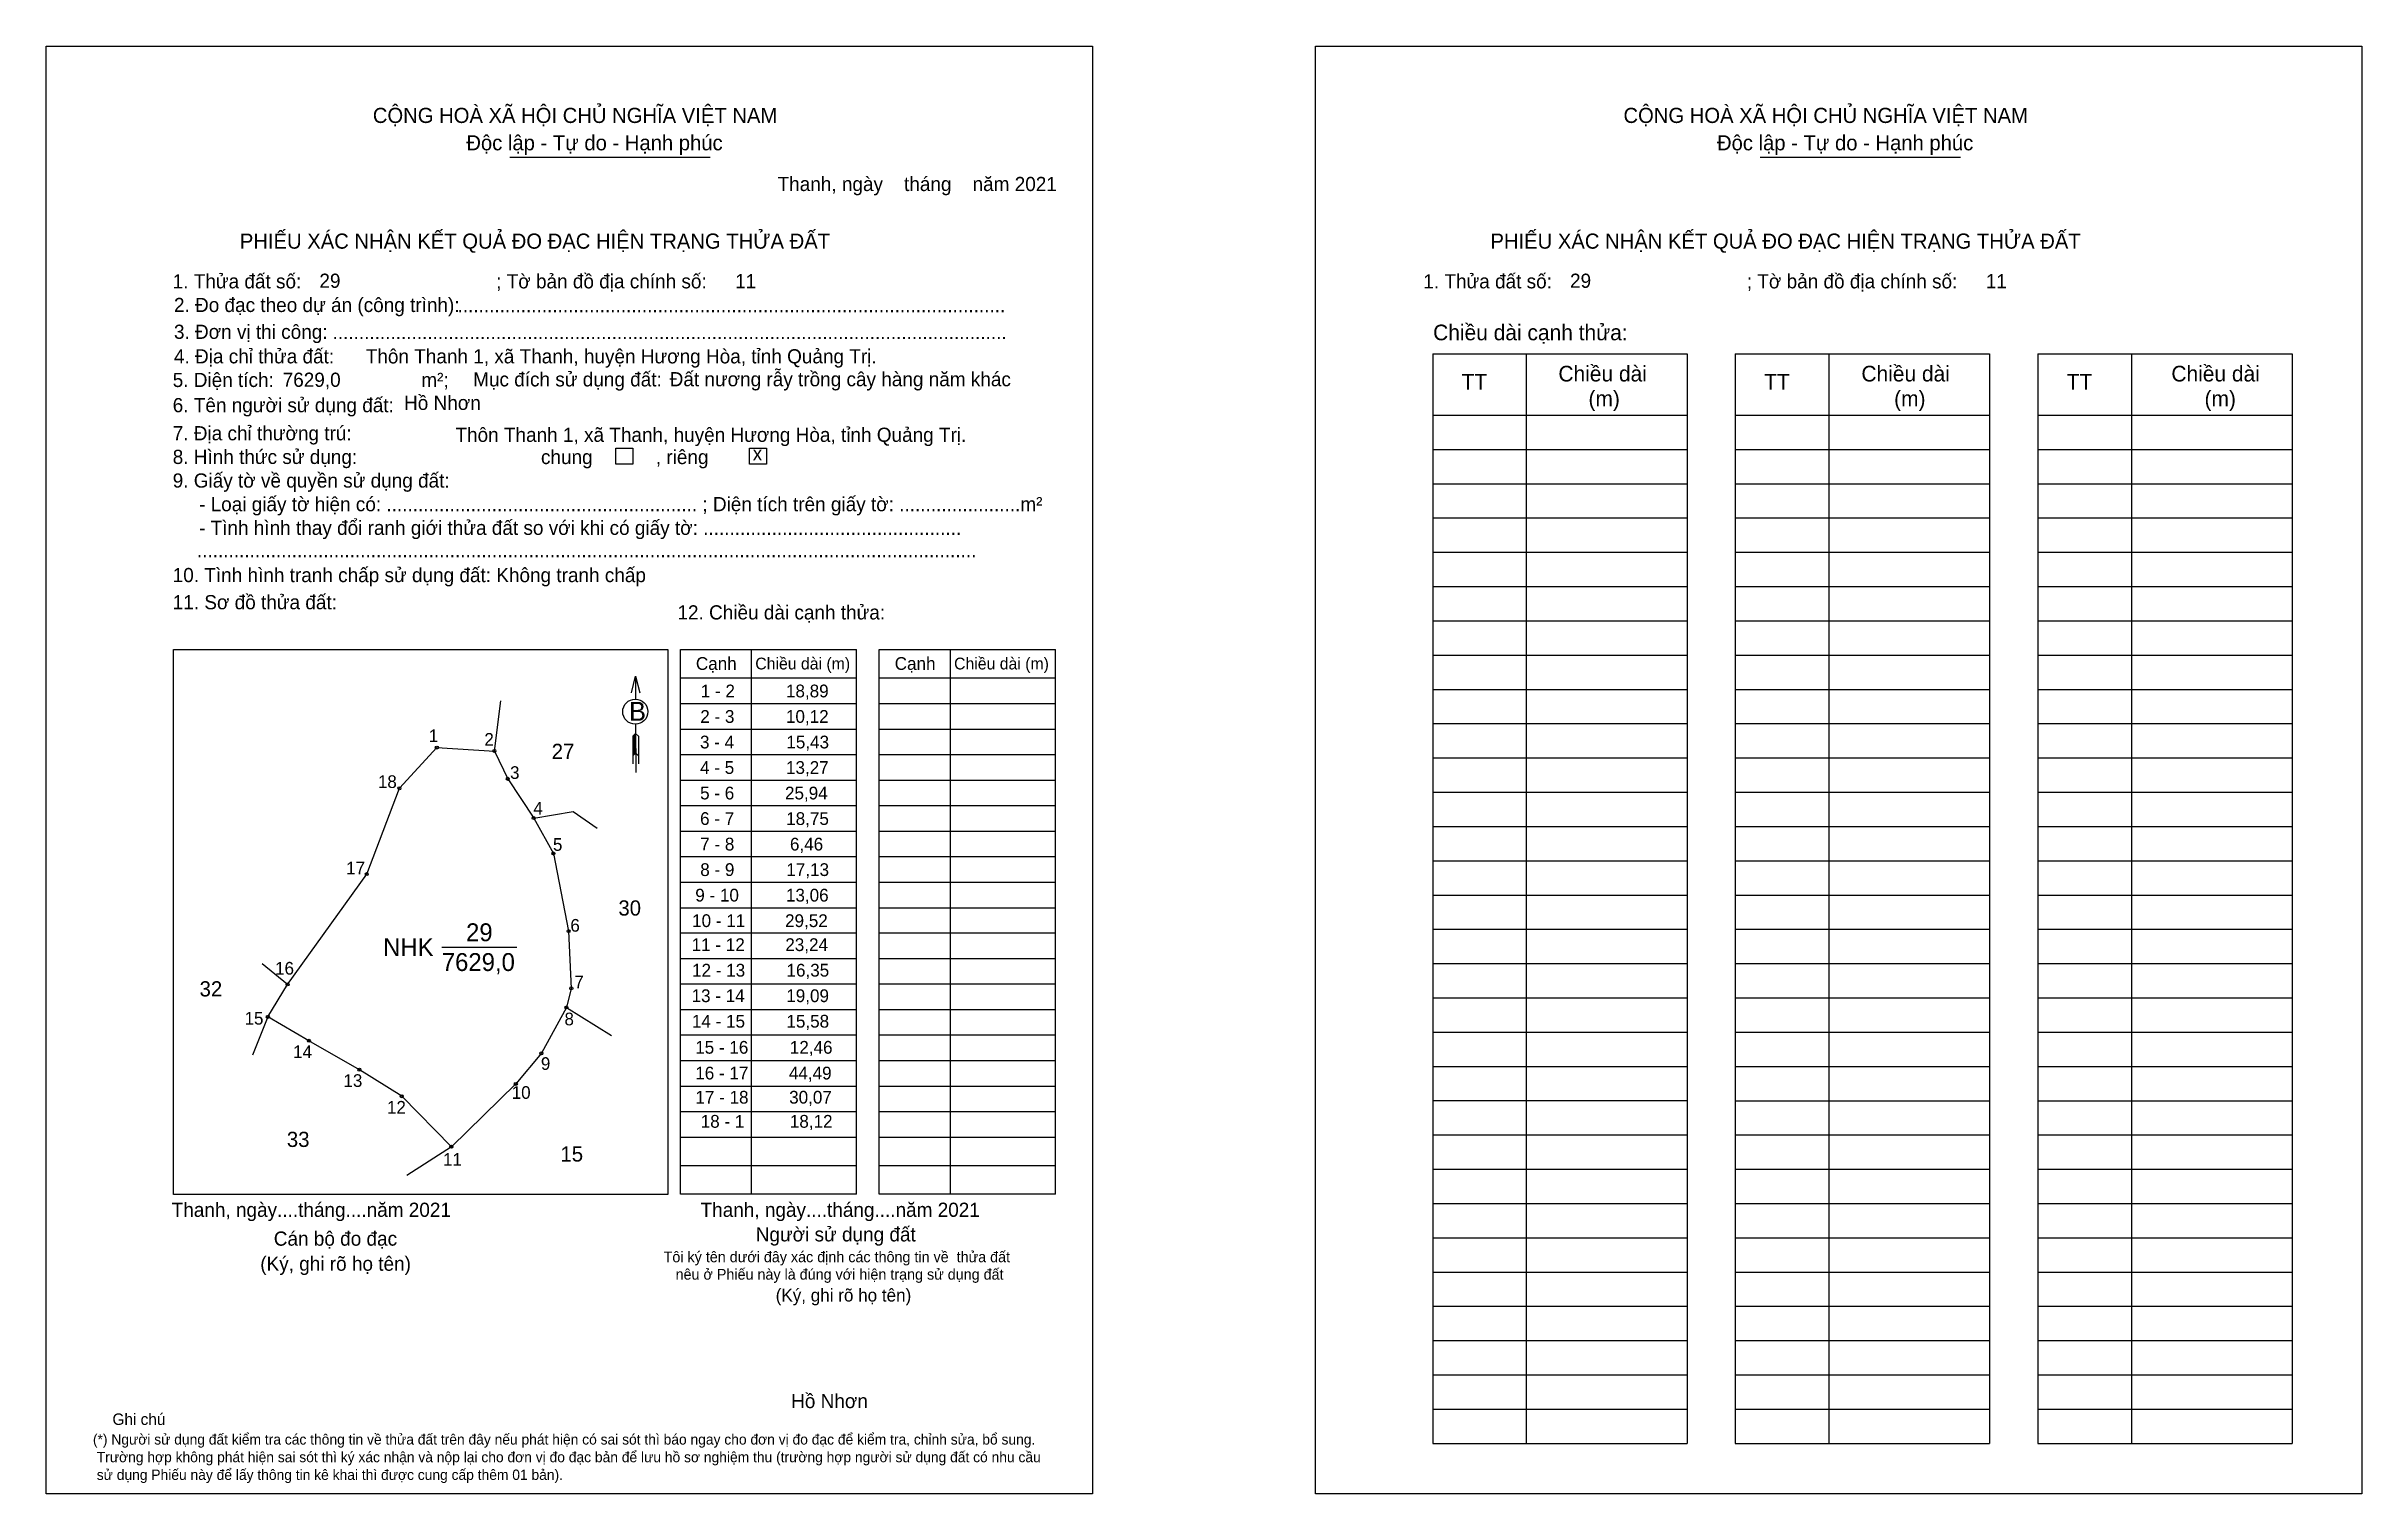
# Model space of a CAD drawing. Extents: x 543773 to 544532, y 1822872 to 1823346.
import ezdxf

# ---------------------------------------------------------------- set-up
doc = ezdxf.new("R2010")
doc.units = 0
for name, color, linetype in [('CanhThua', 7, 'Continuous'), ('kqddKhungInTrang1', 7, 'Continuous'), ('kqddKhungInTrang2', 7, 'Continuous'), ('kqddNoiDung', 7, 'Continuous'), ('kqddTemplate', 7, 'Continuous'), ('Level 1', 7, 'Continuous'), ('MocDinhThua', 7, 'Continuous'), ('NhanDiaChinhThua', 7, 'Continuous'), ('NhanTuCan', 7, 'Continuous'), ('RauThua', 7, 'Continuous'), ('SoHieuDinhThua', 7, 'Continuous')]:
    doc.layers.add(name, color=color, linetype=linetype)

msp = doc.modelspace()

# ---------------------------------------------------------------- linework, layer by layer
at = {"layer": 'CanhThua'}
for p, q in [((543889.22, 1823103.19), (543901.47, 1823116.55)), ((543901.47, 1823116.55), (543920.33, 1823115.41)), ((543920.33, 1823115.41), (543924.73, 1823106.3)), ((543878.51, 1823075.09), (543889.22, 1823103.19)), ((543924.73, 1823106.3), (543933.24, 1823093.43)), ((543933.24, 1823093.43), (543939.7, 1823081.84)), ((543939.7, 1823081.84), (543944.66, 1823056.38)), ((543852.54, 1823038.96), (543878.51, 1823075.09)), ((543944.66, 1823056.38), (543945.54, 1823037.65)), ((543846.08, 1823028.3), (543852.54, 1823038.96)), ((543945.54, 1823037.65), (543943.96, 1823031.39)), ((543859.54, 1823020.46), (543846.08, 1823028.3)), ((543943.96, 1823031.39), (543935.75, 1823016.36)), ((543876.11, 1823010.99), (543859.54, 1823020.46)), ((543889.96, 1823002.31), (543876.11, 1823010.99)), ((543935.75, 1823016.36), (543927.37, 1823006.34)), ((543927.37, 1823006.34), (543906.24, 1822985.73)), ((543906.24, 1822985.73), (543889.96, 1823002.31))]:
    msp.add_line(p, q, dxfattribs=at)
at = {"layer": 'kqddKhungInTrang1'}
msp.add_lwpolyline([(543773.47, 1823346.33), (544116.36, 1823346.33), (544116.36, 1822872.06), (543773.47, 1822872.06)], close=True, dxfattribs=at)
at = {"layer": 'kqddKhungInTrang2'}
msp.add_lwpolyline([(544189.51, 1823346.33), (544532.4, 1823346.33), (544532.4, 1822872.06), (544189.51, 1822872.06)], close=True, dxfattribs=at)
at = {"layer": 'kqddTemplate'}
for p, q in [((543925.35, 1823310.03), (543991.02, 1823310.03)), ((544335.28, 1823310.03), (544400.95, 1823310.03)), ((544227.89, 1823245.57), (544311.27, 1823245.56)), ((544227.89, 1823245.57), (544227.89, 1822888.53)), ((544258.58, 1823245.56), (544258.58, 1822888.53)), ((544311.27, 1823245.56), (544311.27, 1822888.53)), ((544327.07, 1823245.56), (544327.07, 1822888.53)), ((544327.07, 1823245.56), (544410.44, 1823245.56)), ((544357.75, 1823245.56), (544357.75, 1822888.53)), ((544410.44, 1823245.56), (544410.44, 1822888.53)), ((544426.24, 1823245.56), (544426.24, 1822888.53)), ((544426.24, 1823245.56), (544509.61, 1823245.56)), ((544456.92, 1823245.56), (544456.92, 1822888.53)), ((544509.61, 1823245.56), (544509.61, 1822888.53)), ((544227.89, 1823225.47), (544311.27, 1823225.47)), ((544327.07, 1823225.47), (544410.44, 1823225.47)), ((544426.24, 1823225.47), (544509.61, 1823225.47)), ((544227.89, 1823214.24), (544311.27, 1823214.24)), ((544327.07, 1823214.24), (544410.44, 1823214.24)), ((544426.24, 1823214.24), (544509.61, 1823214.24)), ((544227.89, 1823203.01), (544311.27, 1823203.01)), ((544327.07, 1823203.01), (544410.44, 1823203.01)), ((544426.24, 1823203.01), (544509.61, 1823203.01)), ((544227.89, 1823191.78), (544311.27, 1823191.78)), ((544327.07, 1823191.78), (544410.44, 1823191.78)), ((544426.24, 1823191.78), (544509.61, 1823191.78)), ((544227.89, 1823180.55), (544311.27, 1823180.55)), ((544327.07, 1823180.55), (544410.44, 1823180.55)), ((544426.24, 1823180.55), (544509.61, 1823180.55)), ((544227.89, 1823169.32), (544311.27, 1823169.32)), ((544327.07, 1823169.31), (544410.44, 1823169.31)), ((544426.24, 1823169.31), (544509.61, 1823169.31)), ((544227.89, 1823158.08), (544311.27, 1823158.08)), ((544327.07, 1823158.08), (544410.44, 1823158.08)), ((544426.24, 1823158.08), (544509.61, 1823158.08)), ((543981.32, 1823148.69), (544039.08, 1823148.69)), ((543981.32, 1822970.22), (543981.32, 1823148.69)), ((544004.55, 1823148.69), (544004.55, 1822970.22)), ((544039.08, 1822970.22), (544039.08, 1823148.69)), ((544046.48, 1823148.69), (544104.25, 1823148.69)), ((544046.48, 1822970.22), (544046.48, 1823148.69)), ((544069.71, 1823148.69), (544069.71, 1822970.22)), ((544104.25, 1822970.22), (544104.25, 1823148.69)), ((543966.6, 1823139.92), (543966.62, 1823132.43)), ((543981.32, 1823139.35), (544039.08, 1823139.35)), ((544046.48, 1823139.35), (544104.25, 1823139.35)), ((544227.89, 1823146.85), (544311.27, 1823146.85)), ((544327.07, 1823146.85), (544410.44, 1823146.85)), ((544426.24, 1823146.85), (544509.61, 1823146.85)), ((544227.89, 1823135.62), (544311.27, 1823135.62)), ((544327.07, 1823135.62), (544410.44, 1823135.62)), ((544426.24, 1823135.62), (544509.61, 1823135.62)), ((543966.63, 1823124.2), (543966.66, 1823108.43)), ((543981.32, 1823130.98), (544039.08, 1823130.98)), ((544046.48, 1823130.98), (544104.25, 1823130.98)), ((544227.89, 1823124.39), (544311.27, 1823124.39)), ((544327.07, 1823124.39), (544410.44, 1823124.39)), ((544426.24, 1823124.39), (544509.61, 1823124.39)), ((543966.64, 1823121.17), (543965.67, 1823120.25)), ((543966.64, 1823120.75), (543965.67, 1823119.83)), ((543966.64, 1823120.32), (543965.67, 1823119.4)), ((543965.67, 1823120.25), (543965.67, 1823111.22)), ((543966.64, 1823119.89), (543965.67, 1823118.97)), ((543966.64, 1823119.46), (543965.67, 1823118.54)), ((543966.64, 1823119.04), (543965.67, 1823118.12)), ((543966.64, 1823118.61), (543965.67, 1823117.69)), ((543966.64, 1823118.18), (543965.67, 1823117.26)), ((543966.64, 1823117.75), (543965.67, 1823116.83)), ((543966.64, 1823117.33), (543965.67, 1823116.4)), ((543966.64, 1823116.9), (543965.67, 1823115.98)), ((543966.64, 1823121.17), (543967.62, 1823120.25)), ((543967.62, 1823120.25), (543967.62, 1823111.22)), ((543981.32, 1823122.62), (544039.08, 1823122.62)), ((544046.48, 1823122.62), (544104.25, 1823122.62)), ((543966.64, 1823116.47), (543965.67, 1823115.55)), ((543966.64, 1823116.04), (543965.67, 1823115.12)), ((543966.64, 1823115.62), (543965.67, 1823114.69)), ((543966.65, 1823115.19), (543965.67, 1823114.26)), ((543966.65, 1823114.76), (543965.67, 1823113.84)), ((543966.65, 1823114.76), (543967.62, 1823113.84)), ((543981.32, 1823114.26), (544039.08, 1823114.26)), ((544046.48, 1823114.26), (544104.25, 1823114.26)), ((544227.89, 1823113.16), (544311.27, 1823113.16)), ((544327.07, 1823113.16), (544410.44, 1823113.16)), ((544426.24, 1823113.16), (544509.61, 1823113.16)), ((543981.32, 1823105.89), (544039.08, 1823105.89)), ((544046.48, 1823105.89), (544104.25, 1823105.89)), ((544227.89, 1823101.93), (544311.27, 1823101.93)), ((544327.07, 1823101.93), (544410.44, 1823101.93)), ((544426.24, 1823101.93), (544509.61, 1823101.93)), ((543981.32, 1823097.53), (544039.08, 1823097.53)), ((544046.48, 1823097.53), (544104.25, 1823097.53)), ((543981.32, 1823089.17), (544039.08, 1823089.17)), ((544046.48, 1823089.17), (544104.25, 1823089.17)), ((544227.89, 1823090.7), (544311.27, 1823090.7)), ((544327.07, 1823090.7), (544410.44, 1823090.7)), ((544426.24, 1823090.69), (544509.61, 1823090.69)), ((543981.32, 1823080.8), (544039.08, 1823080.8)), ((544046.48, 1823080.8), (544104.25, 1823080.8)), ((544227.89, 1823079.46), (544311.27, 1823079.46)), ((544327.07, 1823079.46), (544410.44, 1823079.46)), ((544426.24, 1823079.46), (544509.61, 1823079.46)), ((543981.32, 1823072.44), (544039.08, 1823072.44)), ((544046.48, 1823072.44), (544104.25, 1823072.44)), ((543981.32, 1823064.07), (544039.08, 1823064.07)), ((544046.48, 1823064.07), (544104.25, 1823064.07)), ((544227.89, 1823068.23), (544311.27, 1823068.23)), ((544327.07, 1823068.23), (544410.44, 1823068.23)), ((544426.24, 1823068.23), (544509.61, 1823068.23)), ((544227.89, 1823057), (544311.27, 1823057)), ((544327.07, 1823057), (544410.44, 1823057)), ((544426.24, 1823057), (544509.61, 1823057)), ((544039.08, 1823055.71), (543981.32, 1823055.71)), ((544104.25, 1823055.71), (544046.48, 1823055.71)), ((544039.08, 1823047.35), (543981.32, 1823047.35)), ((544104.25, 1823047.35), (544046.48, 1823047.35)), ((544227.89, 1823045.77), (544311.27, 1823045.77)), ((544327.07, 1823045.77), (544410.44, 1823045.77)), ((544426.24, 1823045.77), (544509.61, 1823045.77)), ((544039.08, 1823038.98), (543981.32, 1823038.98)), ((544104.25, 1823038.98), (544046.48, 1823038.98)), ((544227.89, 1823034.54), (544311.27, 1823034.54)), ((544327.07, 1823034.54), (544410.44, 1823034.54)), ((544426.24, 1823034.54), (544509.61, 1823034.54)), ((544039.08, 1823030.62), (543981.32, 1823030.62)), ((544104.25, 1823030.62), (544046.48, 1823030.62)), ((544039.08, 1823022.26), (543981.32, 1823022.26)), ((544104.25, 1823022.26), (544046.48, 1823022.26)), ((544227.89, 1823023.31), (544311.27, 1823023.31)), ((544327.07, 1823023.31), (544410.44, 1823023.31)), ((544426.24, 1823023.31), (544509.61, 1823023.31)), ((544039.08, 1823013.89), (543981.32, 1823013.89)), ((544104.25, 1823013.89), (544046.48, 1823013.89)), ((544227.89, 1823012.08), (544311.27, 1823012.08)), ((544327.07, 1823012.08), (544410.44, 1823012.08)), ((544426.24, 1823012.08), (544509.61, 1823012.08)), ((544039.08, 1823005.53), (543981.32, 1823005.53)), ((544104.25, 1823005.53), (544046.48, 1823005.53)), ((544039.08, 1822997.16), (543981.32, 1822997.16)), ((544104.25, 1822997.16), (544046.48, 1822997.16)), ((544227.89, 1823000.85), (544311.27, 1823000.85)), ((544327.07, 1823000.84), (544410.44, 1823000.84)), ((544426.24, 1823000.84), (544509.61, 1823000.84)), ((544039.08, 1822988.8), (543981.32, 1822988.8)), ((544104.25, 1822988.8), (544046.48, 1822988.8)), ((544227.89, 1822989.61), (544311.27, 1822989.61)), ((544327.07, 1822989.61), (544410.44, 1822989.61)), ((544426.24, 1822989.61), (544509.61, 1822989.61)), ((544039.08, 1822979.51), (543981.32, 1822979.51)), ((544104.25, 1822979.51), (544046.48, 1822979.51)), ((544227.89, 1822978.38), (544311.27, 1822978.38)), ((544327.07, 1822978.38), (544410.44, 1822978.38)), ((544426.24, 1822978.38), (544509.61, 1822978.38)), ((544039.08, 1822970.22), (543981.32, 1822970.22)), ((544104.25, 1822970.22), (544046.48, 1822970.22)), ((544227.89, 1822967.15), (544311.27, 1822967.15)), ((544327.07, 1822967.15), (544410.44, 1822967.15)), ((544426.24, 1822967.15), (544509.61, 1822967.15)), ((544227.89, 1822955.92), (544311.27, 1822955.92)), ((544327.07, 1822955.92), (544410.44, 1822955.92)), ((544426.24, 1822955.92), (544509.61, 1822955.92)), ((544227.89, 1822944.69), (544311.27, 1822944.69)), ((544327.07, 1822944.69), (544410.44, 1822944.69)), ((544426.24, 1822944.69), (544509.61, 1822944.69)), ((544227.89, 1822933.46), (544311.27, 1822933.46)), ((544327.07, 1822933.46), (544410.44, 1822933.46)), ((544426.24, 1822933.46), (544509.61, 1822933.46)), ((544227.89, 1822922.23), (544311.27, 1822922.23)), ((544327.07, 1822922.22), (544410.44, 1822922.22)), ((544426.24, 1822922.22), (544509.61, 1822922.22)), ((544227.89, 1822910.99), (544311.27, 1822910.99)), ((544327.07, 1822910.99), (544410.44, 1822910.99)), ((544426.24, 1822910.99), (544509.61, 1822910.99)), ((544227.89, 1822899.76), (544311.27, 1822899.76)), ((544327.07, 1822899.76), (544410.44, 1822899.76)), ((544426.24, 1822899.76), (544509.61, 1822899.76)), ((544227.89, 1822888.53), (544311.27, 1822888.53)), ((544327.07, 1822888.53), (544410.44, 1822888.53)), ((544426.24, 1822888.53), (544509.61, 1822888.53))]:
    msp.add_line(p, q, dxfattribs=at)
for points in [[(543960.1, 1823214.61), (543965.68, 1823214.61), (543965.68, 1823209.41), (543960.1, 1823209.41)], [(544003.98, 1823214.61), (544009.56, 1823214.61), (544009.56, 1823209.41), (544003.98, 1823209.41)], [(543815.19, 1823148.69), (543977.21, 1823148.69), (543977.21, 1822970.06), (543815.19, 1822970.06)]]:
    msp.add_lwpolyline(points, close=True, dxfattribs=at)
msp.add_lwpolyline([(543965.26, 1823134.49), (543966.6, 1823139.92), (543967.97, 1823134.5)], dxfattribs=at)
msp.add_circle((543966.52, 1823128.31), 4.12, dxfattribs=at)
at = {"layer": 'Level 1'}
for p, q in [((543852.54, 1823038.96), (543844.21, 1823045.68)), ((543846.08, 1823028.3), (543841.09, 1823015.77)), ((543943.96, 1823031.39), (543958.71, 1823022.25)), ((543906.24, 1822985.73), (543891.68, 1822976.28))]:
    msp.add_line(p, q, dxfattribs=at)
at = {"layer": 'MocDinhThua'}
for centre in [(543901.47, 1823116.55), (543920.33, 1823115.41), (543889.22, 1823103.19), (543924.73, 1823106.3), (543933.24, 1823093.43), (543939.7, 1823081.84), (543878.51, 1823075.09), (543944.66, 1823056.38), (543852.54, 1823038.96), (543945.54, 1823037.65), (543846.08, 1823028.3), (543943.96, 1823031.39), (543859.54, 1823020.46), (543876.11, 1823010.99), (543935.75, 1823016.36), (543889.96, 1823002.31), (543927.37, 1823006.34), (543906.24, 1822985.73)]:
    msp.add_circle(centre, 0.498, dxfattribs=at)
at = {"layer": 'NhanDiaChinhThua'}
msp.add_line((543903.1, 1823051.14), (543927.74, 1823051.14), dxfattribs=at)
at = {"layer": 'RauThua'}
for p, q in [((543920.33, 1823115.41), (543922.42, 1823131.81)), ((543933.24, 1823093.43), (543946.21, 1823095.64)), ((543946.21, 1823095.64), (543954.08, 1823090.17))]:
    msp.add_line(p, q, dxfattribs=at)

# ---------------------------------------------------------------- texts
at = {"layer": 'kqddNoiDung'}
for s, height, p in [('Thanh, ngày    tháng    năm 2021  ', 4.6465, (544013.17, 1823298.9)), ('29', 4.647, (543862.98, 1823267.19)), ('11', 4.647, (543999.25, 1823267.05)), ('29', 4.647, (544272.91, 1823267.19)), ('11', 4.647, (544409.18, 1823267.05)), ('........................................................................................................', 4.64651, (543908.26, 1823259.18)), ('................................................................................................................................', 4.64651, (543867.28, 1823250.38)), ('7629,0', 4.647, (543850.94, 1823234.75)), ('Đất nương rẫy trồng cây hàng năm khác', 4.6465, (543977.79, 1823234.93)), ('Hồ Nhơn', 4.647, (543890.74, 1823227.19)), ('Thôn Thanh 1, xã Thanh, huyện Hương Hòa, tỉnh Quảng Trị.', 4.6465, (543907.58, 1823216.72)), ('x', 4.65, (544005.01, 1823210.62)), ('1 - 2', 4.182, (543987.99, 1823133)), ('18,89', 4.182, (544015.91, 1823133)), ('2 - 3', 4.182, (543987.83, 1823124.64)), ('10,12', 4.182, (544015.91, 1823124.64)), ('3 - 4', 4.182, (543987.74, 1823116.27)), ('15,43', 4.182, (544016.04, 1823116.27)), ('4 - 5', 4.182, (543987.76, 1823107.91)), ('13,27', 4.182, (544015.92, 1823107.91)), ('5 - 6', 4.182, (543987.77, 1823099.55)), ('25,94', 4.182, (544015.59, 1823099.55)), ('6 - 7', 4.182, (543987.77, 1823091.18)), ('18,75', 4.182, (544015.99, 1823091.18)), ('7 - 8', 4.182, (543987.8, 1823082.82)), ('6,46', 4.182, (544017.22, 1823082.82)), ('8 - 9', 4.182, (543987.82, 1823074.46)), ('17,13', 4.182, (544016.04, 1823074.46)), ('9 - 10', 4.182, (543986.19, 1823066.09)), ('13,06', 4.182, (544015.9, 1823066.09)), ('10 - 11', 4.182, (543985.15, 1823057.73)), ('29,52', 4.182, (544015.62, 1823057.73)), ('11 - 12', 4.182, (543985.01, 1823049.87)), ('23,24', 4.182, (544015.7, 1823049.87)), ('12 - 13', 4.182, (543985.13, 1823041.5)), ('16,35', 4.182, (544016.09, 1823041.5)), ('13 - 14', 4.182, (543984.98, 1823033.14)), ('19,09', 4.182, (544016.02, 1823033.14)), ('14 - 15', 4.182, (543985.08, 1823024.78)), ('15,58', 4.182, (544016.06, 1823024.78)), ('15 - 16', 4.182, (543986.17, 1823016.23)), ('12,46', 4.182, (544017.18, 1823016.23)), ('16 - 17', 4.182, (543986.19, 1823007.79)), ('44,49', 4.182, (544016.88, 1823007.79)), ('17 - 18', 4.182, (543986.23, 1822999.88)), ('30,07', 4.182, (544016.96, 1822999.88)), ('18 - 1', 4.182, (543987.97, 1822991.98)), ('18,12', 4.182, (544017.19, 1822991.98)), ('Thanh, ngày....tháng....năm 2021', 4.6465, (543814.56, 1822962.77)), ('Thanh, ngày....tháng....năm 2021', 4.6465, (543987.93, 1822962.77)), ('Hồ Nhơn', 4.647, (544017.61, 1822900.1))]:
    msp.add_text(s, height=height, dxfattribs=at).set_placement(p)
at = {"layer": 'kqddTemplate'}
for s, height, p in [('CỘNG HOÀ XÃ HỘI CHỦ NGHĨA VIỆT NAM', 4.9563, (543880.5, 1823321.21)), ('CỘNG HOÀ XÃ HỘI CHỦ NGHĨA VIỆT NAM', 4.9563, (544290.43, 1823321.21)), ('Độc lập - Tự do - Hạnh phúc', 4.9563, (543911.15, 1823312.25)), ('Độc lập - Tự do - Hạnh phúc', 4.9563, (544321.08, 1823312.25)), ('PHIẾU XÁC NHẬN KẾT QUẢ ĐO ĐẠC HIỆN TRẠNG THỬA ĐẤT', 4.9563, (543836.9, 1823280.02)), ('PHIẾU XÁC NHẬN KẾT QUẢ ĐO ĐẠC HIỆN TRẠNG THỬA ĐẤT', 4.9563, (544246.83, 1823280.02)), ('1. Thửa đất số:                                     ; Tờ bản đồ địa chính số:', 4.6465, (543814.9, 1823267.01)), ('1. Thửa đất số:                                     ; Tờ bản đồ địa chính số:', 4.6465, (544224.83, 1823267.01)), ('2. Đo đạc theo dự án (công trình): ', 4.6465, (543815.31, 1823259.26)), ('3. Đơn vị thi công: ', 4.6465, (543815.31, 1823250.47)), ('Chiều dài cạnh thửa:', 5.1343, (544228.04, 1823250)), ('4. Địa chỉ thửa đất:      Thôn Thanh 1, xã Thanh, huyện Hương Hòa, tỉnh Quảng Trị.', 4.6465, (543815.31, 1823242.43)), ('5. Diện tích:                            m²; ', 4.6465, (543814.9, 1823234.69)), ('Mục đích sử dụng đất:', 4.6465, (543913.38, 1823234.88)), ('TT', 5.134, (544237.37, 1823233.85)), ('Chiều dài', 5.134, (544269.1, 1823236.5)), ('TT', 5.134, (544336.54, 1823233.85)), ('Chiều dài', 5.134, (544368.42, 1823236.5)), ('TT', 5.134, (544435.71, 1823233.85)), ('Chiều dài', 5.134, (544470.02, 1823236.5)), ('6. Tên người sử dụng đất:', 4.6465, (543814.9, 1823226.43)), ('(m)', 5.134, (544278.96, 1823228.34)), ('(m)', 5.134, (544379.14, 1823228.33)), ('(m)', 5.134, (544480.89, 1823228.33)), ('7. Địa chỉ thường trú:', 4.6465, (543814.9, 1823217.22)), ('8. Hình thức sử dụng:', 4.6465, (543814.9, 1823209.47)), ('chung            , riêng', 4.6465, (543935.61, 1823209.43)), ('9. Giấy tờ về quyền sử dụng đất:', 4.6465, (543814.9, 1823201.73)), ('     - Loại giấy tờ hiện có: ........................................................... ; Diện tích trên giấy tờ: .......................m²', 4.64651, (543814.9, 1823193.99)), ('     - Tình hình thay đổi ranh giới thửa đất so với khi có giấy tờ: .................................................', 4.64651, (543814.9, 1823186.24)), ('....................................................................................................................................................', 4.64651, (543822.85, 1823178.89)), ('10. Tình hình tranh chấp sử dụng đất: Không tranh chấp', 4.6465, (543814.9, 1823170.75)), ('11. Sơ đồ thửa đất:', 4.6465, (543814.9, 1823161.86)), ('12. Chiều dài cạnh thửa:', 4.6465, (543980.34, 1823158.52)), ('Cạnh', 4.182, (543986.39, 1823142)), ('Chiều dài (m)', 3.8721, (544005.86, 1823142.14)), ('Cạnh', 4.182, (544051.56, 1823142)), ('Chiều dài (m)', 3.8721, (544071.02, 1823142.14)), ('B', 6.2, (543964.49, 1823125.32)), ('Cán bộ đo đạc', 4.6465, (543848.03, 1822953.32)), ('Người sử dụng đất', 4.6465, (544006, 1822954.72)), ('(Ký, ghi rõ họ tên)', 4.6465, (543843.6, 1822945.11)), ('Tôi ký tên dưới đây xác định các thông tin về  thửa đất ', 3.5128, (543975.81, 1822947.9)), ('nêu ở Phiếu này là đúng với hiện trạng sử dụng đất', 3.5128, (543979.73, 1822942.19)), ('(Ký, ghi rõ họ tên)', 4.1819, (544012.54, 1822935.02)), ('Ghi chú', 3.764, (543795.16, 1822894.58)), ('(*) Người sử dụng đất kiểm tra các thông tin về thửa đất trên đây nếu phát hiện có sai sót thì báo ngay cho đơn vị đo đạc để kiểm tra, chỉnh sửa, bổ sung.', 3.3873, (543788.75, 1822888.16)), (' Trường hợp không phát hiện sai sót thì ký xác nhận và nộp lại cho đơn vị đo đạc bản để lưu hồ sơ nghiệm thu (trường hợp người sử dụng đất có nhu cầu', 3.3873, (543788.75, 1822882.37)), (' sử dụng Phiếu này để lấy thông tin kê khai thì được cung cấp thêm 01 bản).', 3.3873, (543788.75, 1822876.57))]:
    msp.add_text(s, height=height, dxfattribs=at).set_placement(p)
at = {"layer": 'NhanDiaChinhThua'}
for s, p in [('29', (543911.05, 1823053.09)), ('NHK', (543883.88, 1823048.21)), ('7629,0', (543903.1, 1823043.33))]:
    msp.add_text(s, height=5.859, dxfattribs=at).set_placement(p)
at = {"layer": 'NhanTuCan'}
for s, p in [('27', (543939.13, 1823112.8)), ('30', (543960.99, 1823061.49)), ('32', (543823.71, 1823034.99)), ('33', (543852.32, 1822985.67)), ('15', (543942, 1822980.89))]:
    msp.add_text(s, height=4.984, dxfattribs=at).set_placement(p)
at = {"layer": 'SoHieuDinhThua'}
for s, height, p in [('1', 4.15, (543898.83, 1823118.32)), ('2', 4.15, (543917.06, 1823117.16)), ('3', 4.15, (543925.48, 1823106.28)), ('18', 4.153, (543882.17, 1823103.3)), ('4', 4.15, (543933.1, 1823094.59)), ('5', 4.15, (543939.54, 1823082.71)), ('17', 4.153, (543871.76, 1823074.98)), ('6', 4.15, (543945.25, 1823056.22)), ('16', 4.153, (543848.47, 1823042.15)), ('7', 4.15, (543946.56, 1823037.7)), ('15', 4.153, (543838.46, 1823025.76)), ('8', 4.15, (543943.32, 1823025.53)), ('14', 4.153, (543854.38, 1823014.79)), ('9', 4.15, (543935.59, 1823010.92)), ('13', 4.153, (543870.88, 1823005.35)), ('10', 4.153, (543926.03, 1823001.44)), ('12', 4.153, (543885.14, 1822996.59)), ('11', 4.153, (543903.5, 1822979.5))]:
    msp.add_text(s, height=height, dxfattribs=at).set_placement(p)

doc.saveas('drawing.dxf')
